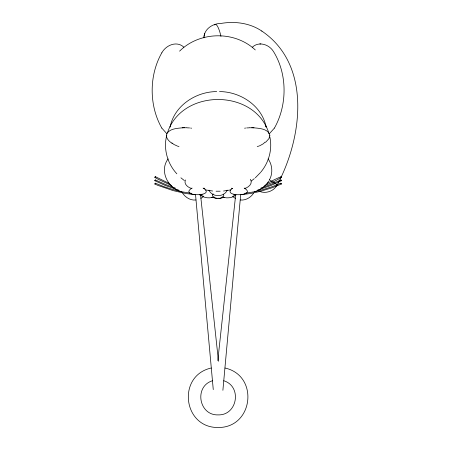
<?xml version="1.0" encoding="UTF-8"?>
<svg xmlns="http://www.w3.org/2000/svg" width="450" height="450" viewBox="0 0 450 450"><rect width="100%" height="100%" fill="white"/><g stroke="black" fill="none" stroke-linecap="round" stroke-linejoin="round"><path stroke-width="0.67" d="M269.859 135.354C268.132 128.509 258.941 128.346 253.187 127.761M265.59 142.324L268.971 138.606L269.859 135.135M203.934 37.884C203.906 28.986 212.957 23.327 221.169 23.406C235.091 21.043 250.093 23.062 261.923 31.14M154.884 177.463L155.301 176.625L169.099 183.386M240.705 194.479L222.891 390.308M217.817 360.591L235.721 194.417M166.365 135.354C168.086 128.509 177.283 128.346 183.037 127.761M170.139 126.984C174.189 105.739 195.874 91.648 216.709 91.581M170.151 126.889L170.342 125.741M166.764 135.276C163.17 148.759 167.428 163.665 176.85 173.807M204.756 33.429L204.002 36.405M281.357 184.05L280.969 183.178M167.529 132.593C182.143 88.026 255.504 88.588 269.01 133.667M178.914 190.237L165.206 185.434L154.873 180.731L155.289 179.921L165.572 184.523L175.236 188.044M155.301 179.938L155.104 180.343M185.451 179.944C183.431 184.185 188.269 187.701 191.919 188.55M227.278 190.136C224.106 197.46 212.119 197.46 208.941 190.136M155.053 180.354L154.89 180.737M269.359 180C273.06 173.464 272.475 164.936 268.088 158.873M277.132 185.085C302.248 138.459 312.109 64.969 261.726 31.005M161.803 52.841C148.967 75.386 148.967 105.531 161.803 128.076M274.421 128.076C287.392 105.103 287.488 73.991 273.448 51.48C269.156 44.471 258.891 41.017 252.388 47.16M168.137 158.873C158.957 170.904 168.002 188.454 181.721 191.874M268.757 181.041C265.545 186.249 260.263 189.962 254.503 191.874M276.733 185.659C273.414 191.278 265.939 193.809 259.852 191.52M253.592 193.174C250.768 197.55 245.599 200.627 240.3 199.991M161.803 52.841C165.904 45.186 176.76 40.5 183.836 47.16M274.421 128.076L269.331 133.757M260.994 171.911C268.954 162.321 272.526 149.119 269.843 136.884M260.612 172.395L255.313 177.812M265.095 142.076L263.346 143.747L260.111 145.569M213.143 193.888C210.679 196.211 214.909 198.619 217.063 198.371M179.584 51.159C199.575 31.202 234.686 30.578 255.285 49.944M155.289 176.631L154.839 177.435L158.254 179.319L171.518 185.484M203.591 196.481L200.897 198.394M254.323 178.633L251.274 181.001M155.261 183.172L154.862 184.05L157.843 185.361L173.047 190.592L185.619 193.489L195.238 194.715M226.553 190.671L227.025 190.277M235.974 194.974C232.183 198.096 226.654 198.63 222.143 196.892M154.924 184.067L155.312 183.195L164.154 186.739L173.306 189.641L182.582 191.908L191.481 193.348M264.701 185.484C278.73 180.607 293.012 169.864 267.126 183.386M281.171 180.354L280.935 179.921L270.647 184.523L260.989 188.044M281.357 180.776L271.018 185.434L257.31 190.237M232.464 188.308C220.472 197.398 258.221 196.38 244.187 188.044M192.032 188.044C177.767 196.903 217.35 196.903 203.085 188.044M214.076 196.892C209.722 198.562 204.452 198.118 200.661 195.3M212.468 380.751C193.899 386.353 198.759 415.558 218.109 414.894C237.459 415.558 242.325 386.353 223.751 380.751M258.705 146.098L259.661 145.766M224.696 197.353L219.324 198.321M203.749 188.55L204.879 188.173M244.305 188.55C248.248 187.779 253.316 183.487 250.363 179.257M257.231 146.537L258.227 146.267M211.224 368.016C176.799 375.654 182.886 427.916 218.109 427.5C253.333 427.916 259.425 375.654 225 368.016M230.749 189.894L223.532 191.025M244.592 128.194L245.621 128.053M244.738 193.348L253.637 191.908L262.918 189.641L272.064 186.739L280.929 183.172L281.312 184.072L272.379 187.672L260.061 191.436L250.605 193.489L240.986 194.715M219.156 198.371C221.147 198.472 225.219 196.605 223.352 194.158M195.924 199.991C190.305 200.666 184.894 197.179 182.149 192.414M246.651 127.941L249.171 127.817M259.83 43.937L260.859 43.892M220.134 191.216L216.084 191.216M235.806 194.985L233.218 195.047M183.6 127.749L186.756 127.766M182.222 127.789L184.455 127.727M249.469 127.766L254.002 127.789M217.159 198.315L211.523 197.353M203.001 195.047L199.766 194.963M187.054 127.817L189.574 127.941M251.769 127.727L252.619 127.749M219.516 91.581C240.322 91.648 261.951 105.694 266.074 126.889M200.109 194.597L201.482 194.732M212.692 191.025L205.476 189.894M190.597 128.053L191.627 128.194M177.992 146.267L178.993 146.537M231.339 188.173L232.476 188.55M177.514 146.098L173.981 144.495L171.922 142.931M257.743 190.553L258.795 191.036M235.322 198.394L232.633 196.481M172.164 143.404C169.357 141.542 166.241 138.803 166.365 135.135M281.34 177.463L280.884 176.659M184.433 180.613L180.911 177.812M209.199 190.277L209.672 190.671M166.894 133.757L161.803 128.076M199.862 194.631L200.25 194.974M281.132 180.377L280.929 179.955M265.877 125.741L266.085 126.984M218.481 361.282L200.498 194.417M195.519 194.479L213.266 389.61M214.701 24.964A14.248 3.201 78.9 0 1 220.967 36.399M269.409 179.91A14.248 0.81 29.3 0 1 277.065 185.136M218.205 198.225A0.658 0.439 -84.9 0 1 217.958 198.225M218.267 198.225A0.658 0.439 84.9 0 1 218.019 198.225M218.295 198.225A0.658 0.652 0 0 1 217.924 198.225M281.301 180.692L281.087 180.281L281.346 180.731"/></g></svg>
